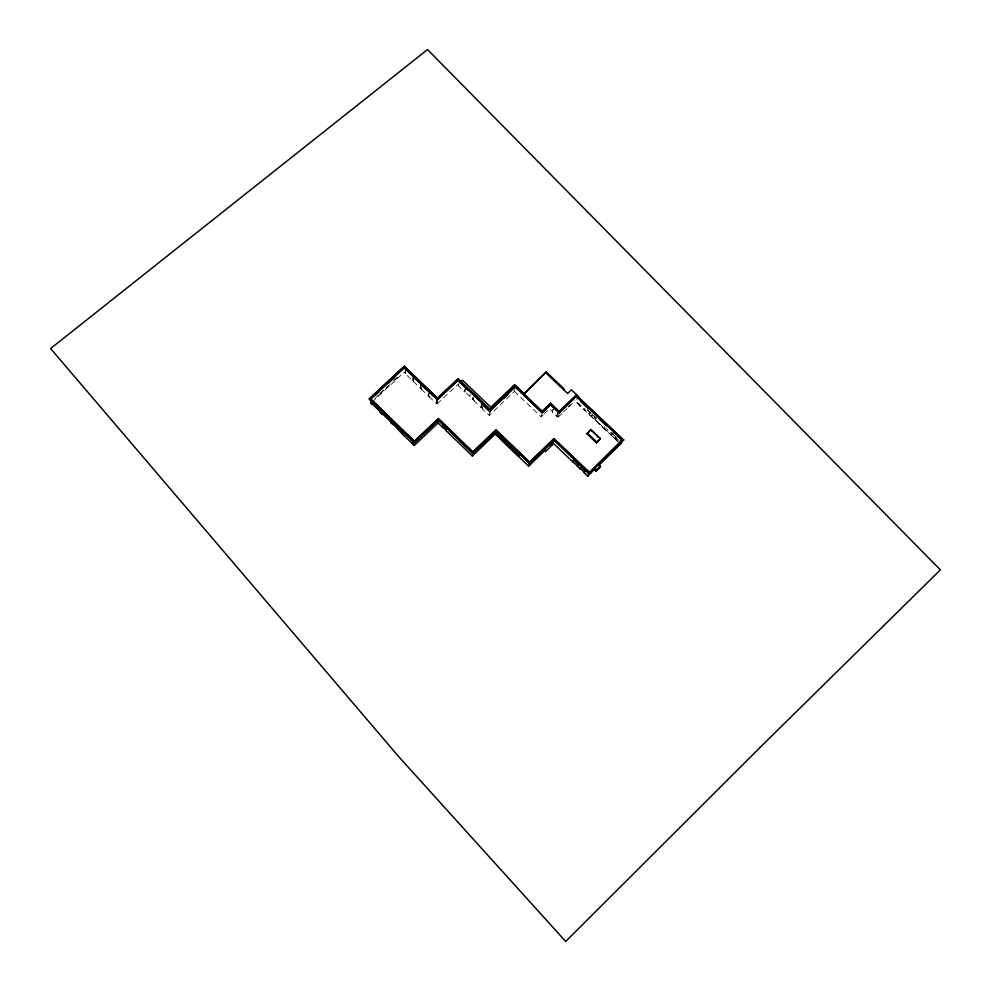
<?xml version="1.0" encoding="UTF-8"?>
<svg xmlns="http://www.w3.org/2000/svg" width="991" height="991" viewBox="0 0 991 991"><rect width="100%" height="100%" fill="white"/><g stroke="black" fill="none" stroke-linecap="round" stroke-linejoin="round"><path stroke-width="0.74" stroke-dasharray="4.96 3.72" d="M420.977 384.719L420.481 388.373L405.22 373.681L405.269 370.287M405.22 373.681L405.641 369.953M412.355 380.556L412.442 377.757M413.408 381.572L413.495 378.773M413.78 381.238L413.879 377.881M420.481 388.373L420.618 385.053M429.128 392.56L428.595 396.177L421.509 389.364L421.646 386.044M421.509 389.364L422.017 385.71M428.595 396.177L428.744 393.452M436.932 400.067L436.337 403.647L429.66 397.218L429.821 394.492M436.337 403.647L436.573 400.401M436.709 403.3L437.254 403.832L437.539 399.893M465.448 388.336L464.742 391.916L458.499 385.933L458.845 382.637M458.499 385.933L459.167 382.328M464.742 391.916L465.113 388.645M472.868 399.336L473.141 397.242L472.868 399.336L469.907 396.499L470.168 394.393M481.787 403.981L480.994 407.487L474.107 400.897L474.54 397.676M480.994 407.487L481.453 404.291M514.924 388.806L514.416 391.383L489.257 415.402L482.283 408.726L482.766 405.542M482.283 408.726L483.088 405.232M489.257 415.402L489.765 412.256M514.416 391.383L541.136 416.839L542.164 412.776M557.747 413.21L556.682 416.257L552.272 412.058L553.015 409.283M552.272 412.058L553.312 408.986M556.682 416.257L557.45 413.495M556.979 415.972L558.156 417.087L558.924 414.374M618.26 442.048L575.957 401.974L577.357 397.825M577.419 402.668C597.003 417.954 574.037 406.384 578.174 400.24M589.794 411.909L589.013 414.127L591.255 416.245L592.048 414.04M591.503 416.493L592.296 414.164M592.457 414.424C589.756 416.294 595.12 421.398 594.749 416.604M594.984 416.703L594.067 419.131M596.025 417.149L595.207 419.503L602.924 427.121L595.046 419.664L595.864 417.31M603.977 428.285L611.67 435.198L603.977 428.285L605.005 425.523M610.778 432.621L615.745 436.808M611.484 435.383L612.537 432.658M617.455 441.057L612.438 436.3L613.503 433.575M618.929 440.574L613.875 435.891L614.172 435.21M614.408 435.569L616.303 437.378M616.613 437.514L616.315 438.195M612.438 436.3L617.653 440.871M605.65 428.013L608.164 430.391M611.199 432.423L611.013 432.993M589.496 411.711L588.815 413.953M568.177 406.929L570.395 404.786M558.156 417.087L562.38 412.999M563.433 411.983L567.657 407.896M568.71 406.88L575.053 400.76M541.136 416.839L543.217 414.833M544.257 413.829L549.46 408.825L552.569 411.773M474.107 400.897L473.004 399.2M469.907 396.499L465.076 391.606M437.254 403.832L457.693 384.545L458.833 385.623M429.66 397.218L428.954 395.843M380.061 393.427L385.697 388.162M386.824 387.109L389.091 385.004M394.728 379.726L396.995 377.621M375.155 398.357L378.438 395.149M379.64 394.183L390.838 383.728M393.687 380.866L399.707 375.292M371.947 402.272L404.278 372.096L405.579 373.347M587.576 409.754L594.873 416.815M587.428 410.051L591.875 414.275M592.99 415.328L597.449 419.54M481.316 407.177L482.617 408.416M420.841 388.038L421.869 389.029"/><path stroke-width="1.49" d="M438.245 420.234L438.047 422.934L414.275 445.455L401.751 433.315L401.789 430.205L397.577 426.118M402.903 434.43L402.941 431.32L412.64 440.722L412.541 443.782M404.34 367.946L437.539 399.893M404.353 366.41L437.551 398.345L404.353 366.41L369.259 399.125L414.399 442.903L438.369 419.936L472.88 453.531L438.344 420.221M414.275 445.455L414.411 441.28L438.369 418.598L472.905 451.908L472.323 455.996L445.752 430.367L446.297 427.864L445.752 430.367M483.088 405.232L490.099 411.934L490.297 410.708L458.164 379.949L437.551 399.67L404.34 367.723L370.659 399.138L414.399 441.552L438.369 418.598M438.047 422.934L442.779 427.493L442.965 425.337L445.938 428.211M458.127 378.934L490.235 409.679L458.127 378.934L437.551 398.345M495.203 434.07L495.958 429.821L529.677 462.165L528.661 466.191L495.203 434.07L472.323 455.996M495.611 433.897L496.095 431.172L511.306 445.752L510.737 448.428L495.611 433.897L496.132 433.401L511.257 447.92L510.737 448.428M515.233 385.833L542.151 411.451L515.233 385.833L490.235 409.679M542.164 412.776L515.308 386.849L542.164 412.776L550.624 404.402L559.308 413.024L550.55 404.7M511.257 447.92L511.827 445.256L511.306 445.752M511.641 449.307L512.161 448.799L519.433 455.773L518.9 456.269L511.641 449.307L512.211 446.644L515.332 449.641M460.604 381.956L462.549 380.234L490.818 407.289L514.589 384.632L524.227 393.799L546.239 371.959L563.99 388.769L563.718 389.76M518.9 456.269L520.04 453.135M524.227 393.799L546.239 371.959M472.88 453.531L495.921 431.444L529.628 463.788L554.019 439.942L589.174 473.834L554.019 439.942M550.525 403.374L559.283 411.699L550.525 403.374L542.151 411.451M550.6 444.909L552.792 442.779L553.535 440.177M438.344 418.883L472.868 452.181L495.909 430.106L529.615 462.438L553.994 438.604L589.249 472.224L587.774 476.163L584.108 472.657C587.316 470.205 580.045 463.293 580.032 468.78L577.295 466.166L578.31 463.813L577.295 466.166M547.404 445.752L543.489 449.542L545.496 451.574L552.371 444.848L550.339 442.903M576.291 395.273L623.599 440.041L576.291 395.273L559.283 411.699M599.121 465.027L620.626 443.918L622.323 439.756L576.403 396.289L622.212 440.041M552.792 442.779L572.835 461.905L573.529 459.836L578.001 464.11M586.982 433.86L590.871 429.487L600.335 438.468L600.013 439.335L596.421 442.828L586.982 433.86L590.871 429.487M591.714 430.788L592.729 431.766L591.738 430.763M580.032 468.78L581.06 466.414M584.108 472.657L585.148 470.316M598.279 437.403L593.758 432.41M596.421 442.828L600.335 438.468M590.549 473.314L590.648 472.534M594.204 469.053L591.54 471.666M594.724 468.495L596.57 470.254L600.583 466.315L598.762 464.494M587.774 476.163L594.972 468.26L596.817 470.019M594.451 469.61L596.148 471.22L599.79 466.736M612.81 451.202L613.602 449.245M613.008 451.388L613.801 449.431L619.858 443.386L617.727 446.061L619.548 444.265M615.25 449.196L615.845 447.04M617.727 446.061L618.099 444.389L618.161 445.368M620.75 440.078L621.184 439.31L617.814 436.114M620.391 443.411L622.075 441.379M615.758 447.127L618.334 444.6M589.174 473.834L623.711 439.769M590.401 473.178L594.34 469.189M596.669 469.883L600.273 466.34L596.148 471.22M621.184 439.31L617.616 436.3M622.323 439.756L589.149 472.484L553.907 438.889M572.835 461.905L577.592 465.869M529.677 462.165L553.994 438.604M529.628 463.788L553.932 440.227M528.661 466.191L545.124 450.224M559.358 411.401L576.378 394.975M559.308 413.024L576.403 396.289M542.213 411.154L550.6 403.077M542.238 412.479L550.624 404.402M472.905 451.908L495.958 429.821M472.918 453.246L495.971 431.159L529.702 463.515M490.285 409.382L515.295 385.524M515.308 386.849L490.248 411.005L458.139 380.259M503.552 398.456L507.863 394.344M438.369 419.936L414.411 442.618L369.247 398.828L404.353 366.088M442.779 427.493L446.111 430.02M437.576 398.048L458.164 378.624M401.751 433.315L392.721 423.801L392.709 421.695M437.576 399.373L458.164 379.949M392.721 423.801L391.148 423.021L391.519 419.478L385.97 414.238M373.929 403.188L380.371 409.432L380.457 412.652L381.931 414.089L382.253 410.509M404.34 367.401L370.646 398.84L370.832 403.312L371.922 404.365L372.232 401.826M380.371 409.432L380.457 412.652M375.056 395.347L379.479 391.073M388.559 382.749L394.108 377.422M378.698 392.002L375.453 395.025M388.522 382.997L393.848 377.868M578.955 396.945L571.411 389.81L567.62 393.464L545.991 372.975M580.726 401.021L588.592 408.465M598.713 418.041L606.579 425.486M580.54 401.206L588.406 408.651M598.514 418.227L606.381 425.672M620.688 441.367L620.354 441.689M619.672 443.014L620.626 443.918M587.279 432.993L596.743 441.974M598.576 464.717L600.422 466.476M580.763 466.711L584.851 470.614M580.33 468.483L584.405 472.373M550.315 442.977L552.359 444.922M459.242 381.609L468.099 390.082M483.571 404.898L490.211 411.253M423.145 386.044L432.002 394.567M370.646 398.84L414.411 441.28M373.941 402.581L380.507 408.936M406.744 434.38L412.206 439.682M394.418 423.058L392.312 421.014L392.337 424.173M372.306 404.006L380.841 412.281M382.328 413.718L391.532 422.649M371.786 401.107L371.922 404.365M381.931 414.089L381.857 410.869L391.123 419.85L391.148 423.021M760.258 747.251L565.7 941.45L398.865 756.839L50.615 348.547L427.517 49.55L940.385 569.875L760.258 747.251"/></g></svg>
